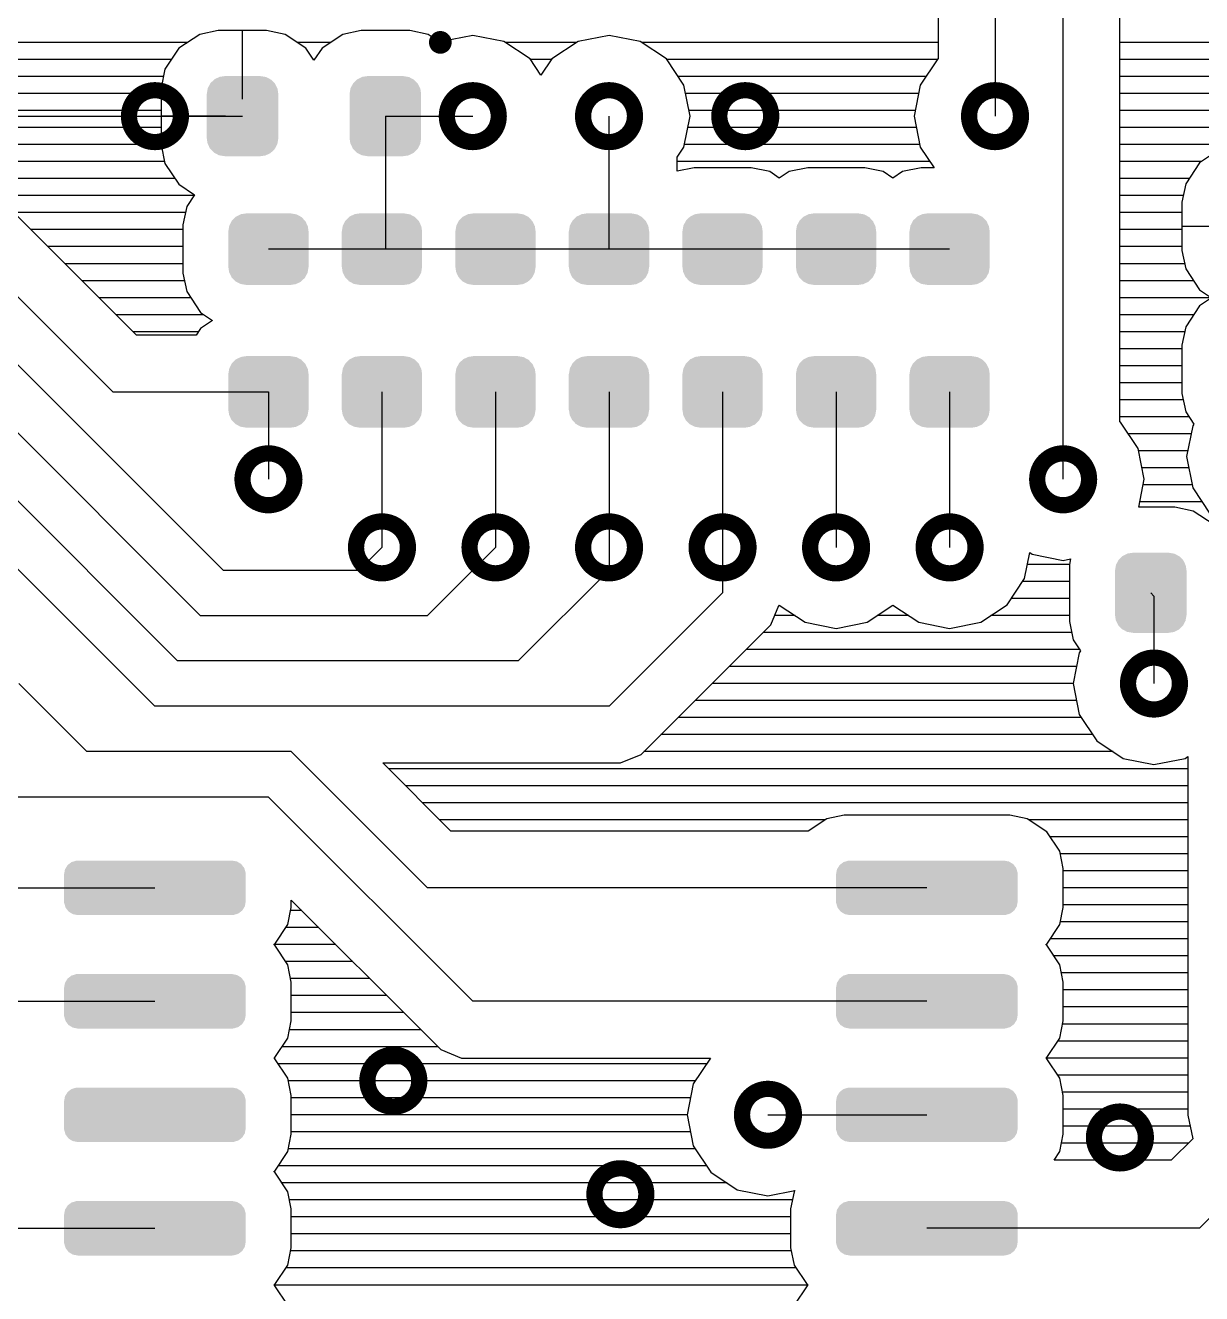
# Model space of a CAD drawing. Extents: x 295 to 953, y 10 to 290.
# Drawn here: x 737.63 to 763.95, y 203.66 to 232.05 of the extents above; entities that cross this region are included whole.
import ezdxf

# ---------------------------------------------------------------- set-up
doc = ezdxf.new("R2010")
doc.units = 0
doc.header["$LTSCALE"] = 5
doc.header["$MEASUREMENT"] = 0
doc.layers.get('0').update_dxf_attribs({"linetype": 'CONTINUOUS', "lineweight": 25})

msp = doc.modelspace()

# ---------------------------------------------------------------- linework, layer by layer
for p, q in [((760.853, 221.892), (760.853, 233.576)), ((759.329, 233.068), (759.329, 230.02)), ((762.123, 223.177), (762.123, 233.322)), ((758.059, 232.54), (758.059, 231.305)), ((741.95, 231.935), (741.539, 231.849)), ((743.032, 231.935), (741.95, 231.935)), ((742.494, 230.401), (742.494, 231.935)), ((743.444, 231.849), (743.032, 231.935)), ((745.151, 231.935), (744.739, 231.849)), ((746.233, 231.935), (745.151, 231.935)), ((746.644, 231.849), (746.233, 231.935)), ((741.265, 231.671), (736.251, 231.671)), ((741.539, 231.849), (741.072, 231.539)), ((743.911, 231.539), (743.444, 231.849)), ((744.465, 231.671), (743.718, 231.671)), ((744.739, 231.849), (744.272, 231.539)), ((746.919, 231.666), (746.644, 231.849)), ((746.954, 231.691), (746.919, 231.666)), ((747.645, 231.828), (746.954, 231.691)), ((748.341, 231.691), (747.645, 231.828)), ((748.93, 231.3), (748.341, 231.691)), ((749.967, 231.671), (748.377, 231.671)), ((750.002, 231.691), (749.413, 231.3)), ((750.693, 231.828), (750.002, 231.691)), ((751.389, 231.691), (750.693, 231.828)), ((751.978, 231.3), (751.389, 231.691)), ((758.059, 231.671), (751.425, 231.671)), ((774.478, 231.671), (762.123, 231.671)), ((741.072, 231.539), (740.757, 231.072)), ((744.089, 231.27), (743.911, 231.539)), ((744.272, 231.539), (744.089, 231.27)), ((740.904, 231.29), (736.611, 231.29)), ((740.757, 231.072), (740.675, 230.655)), ((744.104, 231.29), (744.079, 231.29)), ((749.169, 230.934), (748.93, 231.3)), ((749.408, 231.29), (748.935, 231.29)), ((749.413, 231.3), (749.169, 230.934)), ((752.37, 230.711), (751.978, 231.3)), ((758.044, 231.29), (751.983, 231.29)), ((758.049, 231.3), (757.658, 230.711)), ((758.059, 231.305), (758.049, 231.3)), ((775.412, 231.29), (762.123, 231.29)), ((740.726, 230.909), (736.789, 230.909)), ((757.785, 230.909), (752.243, 230.909)), ((776.54, 230.909), (762.123, 230.909)), ((740.675, 230.528), (736.84, 230.528)), ((740.675, 230.655), (740.675, 229.38)), ((752.507, 230.02), (752.37, 230.711)), ((757.622, 230.528), (752.405, 230.528)), ((757.658, 230.711), (757.521, 230.02)), ((776.291, 230.528), (762.123, 230.528)), ((735.021, 230.02), (740.533, 230.02)), ((740.675, 230.147), (736.84, 230.147)), ((740.533, 230.02), (742.494, 230.02)), ((742.113, 230.02), (740.675, 230.02)), ((745.689, 230.02), (745.689, 227.043)), ((745.689, 230.02), (747.645, 230.02)), ((750.693, 227.043), (750.693, 230.02)), ((752.37, 229.324), (752.507, 230.02)), ((757.546, 230.147), (752.481, 230.147)), ((757.521, 230.02), (757.658, 229.324)), ((776.215, 230.147), (762.123, 230.147)), ((740.675, 229.766), (736.84, 229.766)), ((757.571, 229.766), (752.456, 229.766)), ((776.21, 229.766), (762.123, 229.766)), ((740.675, 229.385), (736.84, 229.385)), ((740.675, 229.38), (740.757, 228.963)), ((757.648, 229.385), (752.38, 229.385)), ((776.21, 229.385), (762.123, 229.385)), ((752.217, 229.101), (752.37, 229.324)), ((752.217, 228.786), (752.217, 229.101)), ((757.658, 229.324), (757.968, 228.862)), ((764.374, 229.288), (763.906, 228.974)), ((740.752, 229.004), (736.764, 229.004)), ((740.757, 228.963), (741.072, 228.496)), ((757.871, 229.004), (752.217, 229.004)), ((752.598, 228.862), (752.217, 228.786)), ((753.873, 228.862), (752.598, 228.862)), ((754.29, 228.78), (753.873, 228.862)), ((755.138, 228.862), (754.722, 228.78)), ((756.413, 228.862), (755.138, 228.862)), ((756.83, 228.78), (756.413, 228.862)), ((757.678, 228.862), (757.262, 228.78)), ((757.968, 228.862), (757.678, 228.862)), ((763.947, 229.004), (762.123, 229.004)), ((763.906, 228.974), (763.596, 228.506)), ((740.122, 225.118), (736.566, 228.674)), ((740.99, 228.623), (736.616, 228.623)), ((754.503, 228.633), (754.29, 228.78)), ((754.722, 228.78), (754.503, 228.633)), ((757.043, 228.633), (756.83, 228.78)), ((757.262, 228.78), (757.043, 228.633)), ((763.673, 228.623), (762.123, 228.623)), ((741.402, 228.242), (736.997, 228.242)), ((741.072, 228.496), (741.417, 228.262)), ((741.417, 228.262), (741.244, 227.998)), ((763.54, 228.242), (762.123, 228.242)), ((763.596, 228.506), (763.51, 228.095)), ((735.453, 227.988), (739.593, 223.848)), ((741.244, 227.998), (741.158, 227.587)), ((763.51, 228.095), (763.51, 227.013)), ((741.214, 227.861), (737.378, 227.861)), ((763.51, 227.861), (762.123, 227.861)), ((741.158, 227.48), (737.759, 227.48)), ((741.158, 227.587), (741.158, 226.505)), ((763.51, 227.48), (762.123, 227.48)), ((765.044, 227.551), (763.51, 227.551)), ((741.158, 227.099), (738.14, 227.099)), ((763.51, 227.099), (762.123, 227.099)), ((734.945, 226.972), (742.057, 219.86)), ((745.613, 227.043), (743.073, 227.043)), ((745.689, 227.043), (745.613, 227.043)), ((748.153, 227.043), (745.689, 227.043)), ((750.693, 227.043), (748.153, 227.043)), ((753.233, 227.043), (750.693, 227.043)), ((755.773, 227.043), (753.233, 227.043)), ((758.313, 227.043), (755.773, 227.043)), ((763.51, 227.013), (763.596, 226.601)), ((741.158, 226.718), (738.521, 226.718)), ((763.571, 226.718), (762.123, 226.718)), ((763.596, 226.601), (763.906, 226.134)), ((741.194, 226.337), (738.902, 226.337)), ((741.158, 226.505), (741.244, 226.093)), ((763.774, 226.337), (762.123, 226.337)), ((741.244, 226.093), (741.554, 225.626)), ((763.906, 226.134), (764.175, 225.956)), ((734.437, 225.956), (741.549, 218.844)), ((741.336, 225.956), (739.283, 225.956)), ((764.175, 225.956), (762.123, 225.956)), ((763.906, 225.773), (763.596, 225.306)), ((764.175, 225.956), (763.906, 225.773)), ((741.63, 225.575), (739.664, 225.575)), ((741.554, 225.626), (741.823, 225.448)), ((741.823, 225.448), (741.554, 225.265)), ((763.774, 225.575), (762.123, 225.575)), ((741.503, 225.194), (740.045, 225.194)), ((741.453, 225.118), (740.122, 225.118)), ((741.554, 225.265), (741.453, 225.118)), ((763.571, 225.194), (762.123, 225.194)), ((763.596, 225.306), (763.51, 224.894)), ((741.041, 217.828), (733.929, 224.94)), ((763.51, 224.894), (763.51, 223.812)), ((763.51, 224.813), (762.123, 224.813)), ((763.51, 224.432), (762.123, 224.432)), ((763.51, 224.051), (762.123, 224.051)), ((740.533, 216.812), (733.421, 223.924)), ((739.593, 223.848), (743.073, 223.848)), ((743.073, 223.848), (743.073, 221.892)), ((745.613, 223.848), (745.613, 220.368)), ((748.153, 223.848), (748.153, 220.368)), ((750.693, 223.848), (750.693, 220.368)), ((753.233, 223.848), (753.233, 220.368)), ((755.773, 223.848), (755.773, 220.368)), ((758.313, 223.848), (758.313, 220.368)), ((763.51, 223.812), (763.596, 223.401)), ((763.54, 223.67), (762.123, 223.67)), ((763.673, 223.289), (762.123, 223.289)), ((762.138, 223.172), (762.123, 223.177)), ((762.53, 222.583), (762.138, 223.172)), ((763.596, 223.401), (763.779, 223.126)), ((763.779, 223.126), (763.754, 223.091)), ((763.718, 222.908), (762.316, 222.908)), ((763.754, 223.091), (763.617, 222.4)), ((762.667, 221.892), (762.53, 222.583)), ((763.642, 222.527), (762.54, 222.527)), ((763.617, 222.4), (763.754, 221.704)), ((763.667, 222.146), (762.616, 222.146)), ((762.545, 221.267), (762.667, 221.892)), ((763.744, 221.765), (762.641, 221.765)), ((763.754, 221.704), (764.145, 221.115)), ((763.352, 221.267), (762.545, 221.267)), ((763.967, 221.384), (762.565, 221.384)), ((763.764, 221.181), (763.352, 221.267)), ((764.231, 220.871), (763.764, 221.181)), ((745.105, 219.86), (745.613, 220.368)), ((746.629, 218.844), (748.153, 220.368)), ((750.693, 220.368), (750.693, 219.86)), ((753.233, 220.368), (753.233, 219.352)), ((759.99, 219.672), (760.106, 220.251)), ((760.106, 220.251), (760.162, 220.216)), ((760.162, 220.216), (760.853, 220.078)), ((760.853, 220.078), (761.021, 220.109)), ((761.021, 220.109), (760.995, 219.987)), ((742.057, 219.86), (745.105, 219.86)), ((750.693, 219.86), (748.661, 217.828)), ((760.995, 219.987), (760.05, 219.987)), ((760.995, 219.987), (760.995, 218.712)), ((759.598, 219.083), (759.99, 219.672)), ((760.995, 219.606), (759.944, 219.606)), ((753.233, 219.352), (750.693, 216.812)), ((760.995, 219.225), (759.69, 219.225)), ((762.814, 219.352), (762.885, 219.276)), ((762.885, 219.276), (762.885, 217.32)), ((754.31, 218.631), (754.493, 219.068)), ((754.493, 219.068), (754.503, 219.078)), ((754.503, 219.078), (755.082, 218.692)), ((756.469, 218.692), (757.043, 219.078)), ((757.043, 219.078), (757.622, 218.692)), ((759.009, 218.692), (759.598, 219.083)), ((741.549, 218.844), (746.629, 218.844)), ((753.954, 218.275), (754.31, 218.631)), ((754.859, 218.844), (754.402, 218.844)), ((755.082, 218.692), (755.773, 218.554)), ((755.773, 218.554), (756.469, 218.692)), ((757.399, 218.844), (756.693, 218.844)), ((757.622, 218.692), (758.313, 218.554)), ((758.313, 218.554), (759.009, 218.692)), ((760.995, 218.844), (759.233, 218.844)), ((760.995, 218.712), (761.077, 218.295)), ((761.046, 218.463), (754.142, 218.463)), ((751.77, 216.091), (753.954, 218.275)), ((761.224, 218.082), (753.761, 218.082)), ((761.077, 218.295), (761.239, 218.052)), ((761.239, 218.052), (761.214, 218.011)), ((748.661, 217.828), (741.041, 217.828)), ((761.214, 218.011), (761.077, 217.32)), ((761.153, 217.701), (753.38, 217.701)), ((739.009, 215.796), (737.485, 217.32)), ((761.077, 217.32), (752.999, 217.32)), ((761.077, 217.32), (761.214, 216.624)), ((761.153, 216.939), (752.618, 216.939)), ((750.693, 216.812), (740.533, 216.812)), ((761.214, 216.624), (761.605, 216.035)), ((761.26, 216.558), (752.237, 216.558)), ((751.414, 215.735), (751.77, 216.091)), ((761.514, 216.177), (751.856, 216.177)), ((761.605, 216.035), (762.194, 215.644)), ((743.581, 215.796), (739.009, 215.796)), ((746.629, 212.748), (743.581, 215.796)), ((761.971, 215.796), (751.475, 215.796)), ((747.157, 214.018), (745.633, 215.542)), ((745.633, 215.542), (750.947, 215.542)), ((750.947, 215.542), (751.414, 215.735)), ((762.194, 215.644), (762.885, 215.506)), ((762.885, 215.506), (763.581, 215.644)), ((763.581, 215.644), (763.647, 215.689)), ((763.647, 215.689), (763.647, 207.663)), ((763.647, 215.415), (745.76, 215.415)), ((763.647, 215.034), (746.141, 215.034)), ((743.073, 214.78), (736.037, 214.78)), ((747.645, 210.208), (743.073, 214.78)), ((763.647, 214.653), (746.522, 214.653)), ((755.951, 214.374), (755.565, 214.292)), ((759.664, 214.374), (755.951, 214.374)), ((760.05, 214.292), (759.664, 214.374)), ((755.529, 214.272), (746.903, 214.272)), ((755.565, 214.292), (755.148, 214.018)), ((760.487, 214.003), (760.05, 214.292)), ((763.647, 214.272), (760.086, 214.272)), ((755.148, 214.018), (747.157, 214.018)), ((760.777, 213.566), (760.487, 214.003)), ((763.647, 213.891), (760.564, 213.891)), ((760.853, 213.18), (760.777, 213.566)), ((763.647, 213.51), (760.792, 213.51)), ((760.853, 212.311), (760.853, 213.18)), ((763.647, 213.129), (760.853, 213.129)), ((736.545, 212.748), (740.533, 212.748)), ((757.805, 212.748), (746.629, 212.748)), ((763.647, 212.748), (760.853, 212.748)), ((743.581, 212.311), (743.581, 212.474)), ((743.581, 212.474), (746.573, 209.487)), ((763.647, 212.367), (760.853, 212.367)), ((743.505, 211.925), (743.581, 212.311)), ((743.82, 212.24), (743.566, 212.24)), ((760.777, 211.925), (760.853, 212.311)), ((743.215, 211.488), (743.505, 211.925)), ((744.201, 211.859), (743.459, 211.859)), ((760.487, 211.488), (760.777, 211.925)), ((763.647, 211.986), (760.792, 211.986)), ((743.195, 211.478), (743.215, 211.488)), ((760.467, 211.478), (760.487, 211.488)), ((763.647, 211.605), (760.564, 211.605)), ((744.582, 211.478), (743.195, 211.478)), ((743.215, 211.463), (743.195, 211.478)), ((743.505, 211.026), (743.215, 211.463)), ((760.487, 211.463), (760.467, 211.478)), ((760.777, 211.026), (760.487, 211.463)), ((763.647, 211.224), (760.65, 211.224)), ((744.963, 211.097), (743.459, 211.097)), ((743.581, 210.64), (743.505, 211.026)), ((760.853, 210.64), (760.777, 211.026)), ((745.344, 210.716), (743.566, 210.716)), ((743.581, 209.771), (743.581, 210.64)), ((763.647, 210.843), (760.818, 210.843)), ((760.853, 209.771), (760.853, 210.64)), ((763.647, 210.462), (760.853, 210.462)), ((736.545, 210.208), (740.533, 210.208)), ((745.725, 210.335), (743.581, 210.335)), ((757.805, 210.208), (747.645, 210.208)), ((763.647, 210.081), (760.853, 210.081)), ((746.106, 209.954), (743.581, 209.954)), ((743.505, 209.385), (743.581, 209.771)), ((746.487, 209.573), (743.54, 209.573)), ((760.777, 209.385), (760.853, 209.771)), ((763.647, 209.7), (760.843, 209.7)), ((743.215, 208.948), (743.505, 209.385)), ((746.573, 209.487), (746.929, 209.131)), ((760.487, 208.948), (760.777, 209.385)), ((763.647, 209.319), (760.731, 209.319)), ((743.195, 208.938), (743.215, 208.948)), ((743.215, 208.923), (743.195, 208.938)), ((746.868, 209.192), (743.373, 209.192)), ((746.929, 209.131), (747.396, 208.938)), ((747.396, 208.938), (752.964, 208.938)), ((752.964, 208.938), (752.578, 208.359)), ((760.467, 208.938), (760.487, 208.948)), ((763.647, 208.938), (760.467, 208.938)), ((760.487, 208.923), (760.467, 208.938)), ((743.505, 208.486), (743.215, 208.923)), ((752.878, 208.811), (743.292, 208.811)), ((760.777, 208.486), (760.487, 208.923)), ((743.581, 208.1), (743.505, 208.486)), ((752.624, 208.43), (743.515, 208.43)), ((763.647, 208.557), (760.731, 208.557)), ((760.853, 208.1), (760.777, 208.486)), ((743.581, 207.231), (743.581, 208.1)), ((752.578, 208.359), (752.441, 207.668)), ((763.647, 208.176), (760.843, 208.176)), ((760.853, 207.231), (760.853, 208.1)), ((752.517, 208.049), (743.581, 208.049)), ((763.647, 207.795), (760.853, 207.795)), ((752.441, 207.668), (743.581, 207.668)), ((752.441, 207.668), (752.578, 206.972)), ((754.249, 207.668), (757.805, 207.668)), ((763.647, 207.663), (763.754, 207.13)), ((763.901, 205.128), (766.441, 207.668)), ((743.505, 206.845), (743.581, 207.231)), ((752.517, 207.287), (743.581, 207.287)), ((760.777, 206.845), (760.853, 207.231)), ((763.698, 207.414), (760.853, 207.414)), ((752.578, 206.972), (752.969, 206.383)), ((763.652, 207.033), (760.818, 207.033)), ((763.754, 207.13), (763.271, 206.652)), ((743.215, 206.408), (743.505, 206.845)), ((752.624, 206.906), (743.515, 206.906)), ((760.65, 206.652), (760.777, 206.845)), ((743.195, 206.398), (743.215, 206.408)), ((743.215, 206.383), (743.195, 206.398)), ((743.505, 205.946), (743.215, 206.383)), ((752.878, 206.525), (743.292, 206.525)), ((752.969, 206.383), (753.558, 205.992)), ((763.271, 206.652), (760.65, 206.652)), ((763.271, 206.652), (760.65, 206.652)), ((753.335, 206.144), (743.373, 206.144)), ((743.581, 205.56), (743.505, 205.946)), ((753.558, 205.992), (754.249, 205.854)), ((754.249, 205.854), (754.854, 205.971)), ((754.838, 205.946), (754.757, 205.56)), ((754.854, 205.971), (754.838, 205.946)), ((754.798, 205.763), (743.54, 205.763)), ((743.581, 204.691), (743.581, 205.56)), ((754.757, 205.56), (754.757, 204.691)), ((754.757, 205.382), (743.581, 205.382)), ((736.037, 205.128), (740.533, 205.128)), ((754.757, 205.001), (743.581, 205.001)), ((763.901, 205.128), (757.805, 205.128)), ((743.505, 204.305), (743.581, 204.691)), ((754.757, 204.691), (754.838, 204.305)), ((754.772, 204.62), (743.566, 204.62)), ((743.215, 203.868), (743.505, 204.305)), ((754.884, 204.239), (743.459, 204.239)), ((754.838, 204.305), (755.128, 203.868)), ((743.195, 203.858), (743.215, 203.868)), ((755.148, 203.858), (743.195, 203.858)), ((743.215, 203.843), (743.195, 203.858)), ((743.505, 203.406), (743.215, 203.843)), ((755.128, 203.843), (754.838, 203.406)), ((755.128, 203.868), (755.148, 203.858)), ((755.148, 203.858), (755.128, 203.843))]:
    msp.add_line(p, q)
for points, const_width in [([(747.046, 231.671, -1), (746.792, 231.671, -1)], 0.254), ([(741.114, 230.02, -1), (739.953, 230.02, -1)], 0.363), ([(748.226, 230.02, -1), (747.065, 230.02, -1)], 0.363), ([(751.274, 230.02, -1), (750.113, 230.02, -1)], 0.363), ([(754.322, 230.02, -1), (753.161, 230.02, -1)], 0.363), ([(759.91, 230.02, -1), (758.749, 230.02, -1)], 0.363), ([(743.654, 221.892, -1), (742.493, 221.892, -1)], 0.363), ([(761.434, 221.892, -1), (760.273, 221.892, -1)], 0.363), ([(746.194, 220.368, -1), (745.033, 220.368, -1)], 0.363), ([(748.734, 220.368, -1), (747.573, 220.368, -1)], 0.363), ([(751.274, 220.368, -1), (750.113, 220.368, -1)], 0.363), ([(753.814, 220.368, -1), (752.653, 220.368, -1)], 0.363), ([(756.354, 220.368, -1), (755.193, 220.368, -1)], 0.363), ([(758.894, 220.368, -1), (757.733, 220.368, -1)], 0.363), ([(763.466, 217.32, -1), (762.305, 217.32, -1)], 0.363), ([(746.448, 208.43, -1), (745.287, 208.43, -1)], 0.363), ([(754.83, 207.668, -1), (753.669, 207.668, -1)], 0.363), ([(762.704, 207.16, -1), (761.543, 207.16, -1)], 0.363), ([(751.528, 205.89, -1), (750.367, 205.89, -1)], 0.363)]:
    msp.add_lwpolyline(points, format="xyb", close=True, dxfattribs=dict(const_width=const_width))
for points in [[(743.211, 230.758), (743.133, 230.837), (741.775, 230.758), (741.858, 230.837)], [(743.133, 230.837), (743.117, 230.845), (741.858, 230.837), (741.866, 230.845)], [(743.117, 230.845), (743.021, 230.896), (741.866, 230.845), (741.972, 230.896)], [(743.021, 230.896), (742.995, 230.9), (741.972, 230.896), (741.981, 230.9)], [(742.995, 230.9), (742.895, 230.916), (741.981, 230.9), (742.093, 230.916)], [(742.895, 230.916), (742.895, 230.919), (742.093, 230.916), (742.093, 230.919)], [(746.406, 230.758), (746.329, 230.837), (744.97, 230.758), (745.053, 230.837)], [(746.329, 230.837), (746.313, 230.845), (745.053, 230.837), (745.062, 230.845)], [(746.313, 230.845), (746.216, 230.896), (745.062, 230.845), (745.167, 230.896)], [(746.216, 230.896), (746.19, 230.9), (745.167, 230.896), (745.176, 230.9)], [(746.19, 230.9), (746.091, 230.916), (745.176, 230.9), (745.288, 230.916)], [(746.091, 230.916), (746.091, 230.919), (745.288, 230.916), (745.288, 230.919)], [(743.294, 230.52), (743.277, 230.632), (741.694, 230.52), (741.713, 230.632)], [(743.294, 230.518), (743.294, 230.52), (741.694, 230.518), (741.694, 230.52)], [(743.294, 229.522), (743.294, 230.518), (741.694, 229.522), (741.694, 230.518)], [(743.277, 230.632), (743.271, 230.645), (741.713, 230.632), (741.715, 230.645)], [(743.271, 230.645), (743.222, 230.746), (741.715, 230.645), (741.769, 230.746)], [(743.222, 230.746), (743.211, 230.758), (741.769, 230.746), (741.775, 230.758)], [(746.489, 230.52), (746.472, 230.632), (744.889, 230.52), (744.908, 230.632)], [(746.489, 230.518), (746.489, 230.52), (744.889, 230.518), (744.889, 230.52)], [(746.489, 229.522), (746.489, 230.518), (744.889, 229.522), (744.889, 230.518)], [(746.472, 230.632), (746.466, 230.645), (744.908, 230.632), (744.91, 230.645)], [(746.466, 230.645), (746.417, 230.746), (744.91, 230.645), (744.964, 230.746)], [(746.417, 230.746), (746.406, 230.758), (744.964, 230.746), (744.97, 230.758)], [(743.294, 229.52), (743.294, 229.522), (741.694, 229.52), (741.694, 229.522)], [(743.275, 229.408), (743.294, 229.52), (741.711, 229.408), (741.694, 229.52)], [(743.273, 229.395), (743.275, 229.408), (741.717, 229.395), (741.711, 229.408)], [(743.219, 229.294), (743.273, 229.395), (741.766, 229.294), (741.717, 229.395)], [(746.489, 229.52), (746.489, 229.522), (744.889, 229.52), (744.889, 229.522)], [(746.47, 229.408), (746.489, 229.52), (744.906, 229.408), (744.889, 229.52)], [(746.468, 229.395), (746.47, 229.408), (744.913, 229.395), (744.906, 229.408)], [(746.415, 229.294), (746.468, 229.395), (744.962, 229.294), (744.913, 229.395)], [(743.213, 229.282), (743.219, 229.294), (741.777, 229.282), (741.766, 229.294)], [(743.13, 229.203), (743.213, 229.282), (741.855, 229.203), (741.777, 229.282)], [(743.122, 229.195), (743.13, 229.203), (741.871, 229.195), (741.855, 229.203)], [(743.016, 229.144), (743.122, 229.195), (741.967, 229.144), (741.871, 229.195)], [(743.007, 229.14), (743.016, 229.144), (741.993, 229.14), (741.967, 229.144)], [(742.895, 229.124), (743.007, 229.14), (742.093, 229.124), (741.993, 229.14)], [(742.895, 229.121), (742.895, 229.124), (742.093, 229.121), (742.093, 229.124)], [(746.409, 229.282), (746.415, 229.294), (744.973, 229.282), (744.962, 229.294)], [(746.326, 229.203), (746.409, 229.282), (745.05, 229.203), (744.973, 229.282)], [(746.317, 229.195), (746.326, 229.203), (745.066, 229.195), (745.05, 229.203)], [(746.211, 229.144), (746.317, 229.195), (745.163, 229.144), (745.066, 229.195)], [(746.202, 229.14), (746.211, 229.144), (745.189, 229.14), (745.163, 229.144)], [(746.091, 229.124), (746.202, 229.14), (745.288, 229.124), (745.189, 229.14)], [(746.091, 229.121), (746.091, 229.124), (745.288, 229.121), (745.288, 229.124)], [(743.947, 227.57), (743.899, 227.671), (742.197, 227.57), (742.25, 227.671)], [(743.899, 227.671), (743.888, 227.682), (742.25, 227.671), (742.255, 227.682)], [(743.888, 227.682), (743.811, 227.763), (742.255, 227.682), (742.338, 227.763)], [(743.811, 227.763), (743.796, 227.771), (742.338, 227.763), (742.346, 227.771)], [(743.796, 227.771), (743.699, 227.822), (742.346, 227.771), (742.452, 227.822)], [(743.699, 227.822), (743.674, 227.826), (742.452, 227.822), (742.46, 227.826)], [(743.674, 227.826), (743.573, 227.843), (742.46, 227.826), (742.573, 227.843)], [(746.487, 227.57), (746.439, 227.671), (744.737, 227.57), (744.79, 227.671)], [(746.439, 227.671), (746.428, 227.682), (744.79, 227.671), (744.795, 227.682)], [(746.428, 227.682), (746.351, 227.763), (744.795, 227.682), (744.878, 227.763)], [(746.351, 227.763), (746.336, 227.771), (744.878, 227.763), (744.886, 227.771)], [(746.336, 227.771), (746.239, 227.822), (744.886, 227.771), (744.992, 227.822)], [(746.239, 227.822), (746.214, 227.826), (744.992, 227.822), (745, 227.826)], [(746.214, 227.826), (746.113, 227.843), (745, 227.826), (745.113, 227.843)], [(749.027, 227.57), (748.979, 227.671), (747.277, 227.57), (747.33, 227.671)], [(748.979, 227.671), (748.968, 227.682), (747.33, 227.671), (747.335, 227.682)], [(748.968, 227.682), (748.891, 227.763), (747.335, 227.682), (747.418, 227.763)], [(748.891, 227.763), (748.876, 227.771), (747.418, 227.763), (747.426, 227.771)], [(748.876, 227.771), (748.779, 227.822), (747.426, 227.771), (747.532, 227.822)], [(748.779, 227.822), (748.754, 227.826), (747.532, 227.822), (747.54, 227.826)], [(748.754, 227.826), (748.653, 227.843), (747.54, 227.826), (747.653, 227.843)], [(751.567, 227.57), (751.519, 227.671), (749.817, 227.57), (749.87, 227.671)], [(751.519, 227.671), (751.508, 227.682), (749.87, 227.671), (749.875, 227.682)], [(751.508, 227.682), (751.431, 227.763), (749.875, 227.682), (749.958, 227.763)], [(751.431, 227.763), (751.416, 227.771), (749.958, 227.763), (749.966, 227.771)], [(751.416, 227.771), (751.319, 227.822), (749.966, 227.771), (750.072, 227.822)], [(751.319, 227.822), (751.294, 227.826), (750.072, 227.822), (750.08, 227.826)], [(751.294, 227.826), (751.193, 227.843), (750.08, 227.826), (750.193, 227.843)], [(754.107, 227.57), (754.059, 227.671), (752.357, 227.57), (752.41, 227.671)], [(754.059, 227.671), (754.048, 227.682), (752.41, 227.671), (752.415, 227.682)], [(754.048, 227.682), (753.971, 227.763), (752.415, 227.682), (752.498, 227.763)], [(753.971, 227.763), (753.956, 227.771), (752.498, 227.763), (752.506, 227.771)], [(753.956, 227.771), (753.859, 227.822), (752.506, 227.771), (752.612, 227.822)], [(753.859, 227.822), (753.834, 227.826), (752.612, 227.822), (752.62, 227.826)], [(753.834, 227.826), (753.733, 227.843), (752.62, 227.826), (752.733, 227.843)], [(756.647, 227.57), (756.599, 227.671), (754.897, 227.57), (754.95, 227.671)], [(756.599, 227.671), (756.588, 227.682), (754.95, 227.671), (754.955, 227.682)], [(756.588, 227.682), (756.511, 227.763), (754.955, 227.682), (755.038, 227.763)], [(756.511, 227.763), (756.496, 227.771), (755.038, 227.763), (755.046, 227.771)], [(756.496, 227.771), (756.399, 227.822), (755.046, 227.771), (755.152, 227.822)], [(756.399, 227.822), (756.374, 227.826), (755.152, 227.822), (755.16, 227.826)], [(756.374, 227.826), (756.273, 227.843), (755.16, 227.826), (755.273, 227.843)], [(759.187, 227.57), (759.139, 227.671), (757.437, 227.57), (757.49, 227.671)], [(759.139, 227.671), (759.128, 227.682), (757.49, 227.671), (757.495, 227.682)], [(759.128, 227.682), (759.051, 227.763), (757.495, 227.682), (757.578, 227.763)], [(759.051, 227.763), (759.036, 227.771), (757.578, 227.763), (757.586, 227.771)], [(759.036, 227.771), (758.939, 227.822), (757.586, 227.771), (757.692, 227.822)], [(758.939, 227.822), (758.914, 227.826), (757.692, 227.822), (757.7, 227.826)], [(758.914, 227.826), (758.813, 227.843), (757.7, 227.826), (757.813, 227.843)], [(743.972, 226.642), (743.972, 227.444), (742.174, 226.642), (742.174, 227.444)], [(743.97, 227.444), (743.954, 227.557), (742.176, 227.444), (742.195, 227.557)], [(743.954, 227.557), (743.947, 227.57), (742.195, 227.557), (742.197, 227.57)], [(746.512, 226.642), (746.512, 227.444), (744.714, 226.642), (744.714, 227.444)], [(746.51, 227.444), (746.494, 227.557), (744.716, 227.444), (744.735, 227.557)], [(746.494, 227.557), (746.487, 227.57), (744.735, 227.557), (744.737, 227.57)], [(749.052, 226.642), (749.052, 227.444), (747.254, 226.642), (747.254, 227.444)], [(749.05, 227.444), (749.034, 227.557), (747.256, 227.444), (747.275, 227.557)], [(749.034, 227.557), (749.027, 227.57), (747.275, 227.557), (747.277, 227.57)], [(751.592, 226.642), (751.592, 227.444), (749.794, 226.642), (749.794, 227.444)], [(751.59, 227.444), (751.574, 227.557), (749.796, 227.444), (749.815, 227.557)], [(751.574, 227.557), (751.567, 227.57), (749.815, 227.557), (749.817, 227.57)], [(754.132, 226.642), (754.132, 227.444), (752.334, 226.642), (752.334, 227.444)], [(754.13, 227.444), (754.114, 227.557), (752.336, 227.444), (752.355, 227.557)], [(754.114, 227.557), (754.107, 227.57), (752.355, 227.557), (752.357, 227.57)], [(756.672, 226.642), (756.672, 227.444), (754.874, 226.642), (754.874, 227.444)], [(756.67, 227.444), (756.654, 227.557), (754.876, 227.444), (754.895, 227.557)], [(756.654, 227.557), (756.647, 227.57), (754.895, 227.557), (754.897, 227.57)], [(759.212, 226.642), (759.212, 227.444), (757.414, 226.642), (757.414, 227.444)], [(759.21, 227.444), (759.194, 227.557), (757.416, 227.444), (757.435, 227.557)], [(759.194, 227.557), (759.187, 227.57), (757.435, 227.557), (757.437, 227.57)], [(743.952, 226.529), (743.97, 226.642), (742.193, 226.529), (742.176, 226.642)], [(743.95, 226.517), (743.952, 226.529), (742.199, 226.517), (742.193, 226.529)], [(746.492, 226.529), (746.51, 226.642), (744.733, 226.529), (744.716, 226.642)], [(746.49, 226.517), (746.492, 226.529), (744.739, 226.517), (744.733, 226.529)], [(749.032, 226.529), (749.05, 226.642), (747.273, 226.529), (747.256, 226.642)], [(749.03, 226.517), (749.032, 226.529), (747.279, 226.517), (747.273, 226.529)], [(751.572, 226.529), (751.59, 226.642), (749.813, 226.529), (749.796, 226.642)], [(751.57, 226.517), (751.572, 226.529), (749.819, 226.517), (749.813, 226.529)], [(754.112, 226.529), (754.13, 226.642), (752.353, 226.529), (752.336, 226.642)], [(754.11, 226.517), (754.112, 226.529), (752.359, 226.517), (752.353, 226.529)], [(756.652, 226.529), (756.67, 226.642), (754.893, 226.529), (754.876, 226.642)], [(756.65, 226.517), (756.652, 226.529), (754.899, 226.517), (754.893, 226.529)], [(759.192, 226.529), (759.21, 226.642), (757.433, 226.529), (757.416, 226.642)], [(759.19, 226.517), (759.192, 226.529), (757.439, 226.517), (757.433, 226.529)], [(743.897, 226.415), (743.95, 226.517), (742.247, 226.415), (742.199, 226.517)], [(743.891, 226.404), (743.897, 226.415), (742.258, 226.404), (742.247, 226.415)], [(743.808, 226.323), (743.891, 226.404), (742.335, 226.323), (742.258, 226.404)], [(743.8, 226.315), (743.808, 226.323), (742.35, 226.315), (742.335, 226.323)], [(743.694, 226.264), (743.8, 226.315), (742.448, 226.264), (742.35, 226.315)], [(743.686, 226.26), (743.694, 226.264), (742.472, 226.26), (742.448, 226.264)], [(743.573, 226.243), (743.686, 226.26), (742.573, 226.243), (742.472, 226.26)], [(746.437, 226.415), (746.49, 226.517), (744.787, 226.415), (744.739, 226.517)], [(746.431, 226.404), (746.437, 226.415), (744.798, 226.404), (744.787, 226.415)], [(746.348, 226.323), (746.431, 226.404), (744.875, 226.323), (744.798, 226.404)], [(746.34, 226.315), (746.348, 226.323), (744.89, 226.315), (744.875, 226.323)], [(746.234, 226.264), (746.34, 226.315), (744.988, 226.264), (744.89, 226.315)], [(746.226, 226.26), (746.234, 226.264), (745.012, 226.26), (744.988, 226.264)], [(746.113, 226.243), (746.226, 226.26), (745.113, 226.243), (745.012, 226.26)], [(748.977, 226.415), (749.03, 226.517), (747.327, 226.415), (747.279, 226.517)], [(748.971, 226.404), (748.977, 226.415), (747.338, 226.404), (747.327, 226.415)], [(748.888, 226.323), (748.971, 226.404), (747.415, 226.323), (747.338, 226.404)], [(748.88, 226.315), (748.888, 226.323), (747.43, 226.315), (747.415, 226.323)], [(748.774, 226.264), (748.88, 226.315), (747.528, 226.264), (747.43, 226.315)], [(748.766, 226.26), (748.774, 226.264), (747.552, 226.26), (747.528, 226.264)], [(748.653, 226.243), (748.766, 226.26), (747.653, 226.243), (747.552, 226.26)], [(751.517, 226.415), (751.57, 226.517), (749.867, 226.415), (749.819, 226.517)], [(751.511, 226.404), (751.517, 226.415), (749.878, 226.404), (749.867, 226.415)], [(751.428, 226.323), (751.511, 226.404), (749.955, 226.323), (749.878, 226.404)], [(751.42, 226.315), (751.428, 226.323), (749.97, 226.315), (749.955, 226.323)], [(751.314, 226.264), (751.42, 226.315), (750.068, 226.264), (749.97, 226.315)], [(751.306, 226.26), (751.314, 226.264), (750.092, 226.26), (750.068, 226.264)], [(751.193, 226.243), (751.306, 226.26), (750.193, 226.243), (750.092, 226.26)], [(754.057, 226.415), (754.11, 226.517), (752.407, 226.415), (752.359, 226.517)], [(754.051, 226.404), (754.057, 226.415), (752.418, 226.404), (752.407, 226.415)], [(753.968, 226.323), (754.051, 226.404), (752.495, 226.323), (752.418, 226.404)], [(753.96, 226.315), (753.968, 226.323), (752.51, 226.315), (752.495, 226.323)], [(753.854, 226.264), (753.96, 226.315), (752.608, 226.264), (752.51, 226.315)], [(753.846, 226.26), (753.854, 226.264), (752.632, 226.26), (752.608, 226.264)], [(753.733, 226.243), (753.846, 226.26), (752.733, 226.243), (752.632, 226.26)], [(756.597, 226.415), (756.65, 226.517), (754.947, 226.415), (754.899, 226.517)], [(756.591, 226.404), (756.597, 226.415), (754.958, 226.404), (754.947, 226.415)], [(756.508, 226.323), (756.591, 226.404), (755.035, 226.323), (754.958, 226.404)], [(756.5, 226.315), (756.508, 226.323), (755.05, 226.315), (755.035, 226.323)], [(756.394, 226.264), (756.5, 226.315), (755.148, 226.264), (755.05, 226.315)], [(756.386, 226.26), (756.394, 226.264), (755.172, 226.26), (755.148, 226.264)], [(756.273, 226.243), (756.386, 226.26), (755.273, 226.243), (755.172, 226.26)], [(759.137, 226.415), (759.19, 226.517), (757.487, 226.415), (757.439, 226.517)], [(759.131, 226.404), (759.137, 226.415), (757.498, 226.404), (757.487, 226.415)], [(759.048, 226.323), (759.131, 226.404), (757.575, 226.323), (757.498, 226.404)], [(759.04, 226.315), (759.048, 226.323), (757.59, 226.315), (757.575, 226.323)], [(758.934, 226.264), (759.04, 226.315), (757.688, 226.264), (757.59, 226.315)], [(758.926, 226.26), (758.934, 226.264), (757.712, 226.26), (757.688, 226.264)], [(758.813, 226.243), (758.926, 226.26), (757.813, 226.243), (757.712, 226.26)], [(743.888, 224.487), (743.811, 224.568), (742.255, 224.487), (742.338, 224.568)], [(743.811, 224.568), (743.796, 224.576), (742.338, 224.568), (742.346, 224.576)], [(743.796, 224.576), (743.699, 224.627), (742.346, 224.576), (742.452, 224.627)], [(743.699, 224.627), (743.674, 224.631), (742.452, 224.627), (742.46, 224.631)], [(743.674, 224.631), (743.573, 224.648), (742.46, 224.631), (742.573, 224.648)], [(746.428, 224.487), (746.351, 224.568), (744.795, 224.487), (744.878, 224.568)], [(746.351, 224.568), (746.336, 224.576), (744.878, 224.568), (744.886, 224.576)], [(746.336, 224.576), (746.239, 224.627), (744.886, 224.576), (744.992, 224.627)], [(746.239, 224.627), (746.214, 224.631), (744.992, 224.627), (745, 224.631)], [(746.214, 224.631), (746.113, 224.648), (745, 224.631), (745.113, 224.648)], [(748.968, 224.487), (748.891, 224.568), (747.335, 224.487), (747.418, 224.568)], [(748.891, 224.568), (748.876, 224.576), (747.418, 224.568), (747.426, 224.576)], [(748.876, 224.576), (748.779, 224.627), (747.426, 224.576), (747.532, 224.627)], [(748.779, 224.627), (748.754, 224.631), (747.532, 224.627), (747.54, 224.631)], [(748.754, 224.631), (748.653, 224.648), (747.54, 224.631), (747.653, 224.648)], [(751.508, 224.487), (751.431, 224.568), (749.875, 224.487), (749.958, 224.568)], [(751.431, 224.568), (751.416, 224.576), (749.958, 224.568), (749.966, 224.576)], [(751.416, 224.576), (751.319, 224.627), (749.966, 224.576), (750.072, 224.627)], [(751.319, 224.627), (751.294, 224.631), (750.072, 224.627), (750.08, 224.631)], [(751.294, 224.631), (751.193, 224.648), (750.08, 224.631), (750.193, 224.648)], [(754.048, 224.487), (753.971, 224.568), (752.415, 224.487), (752.498, 224.568)], [(753.971, 224.568), (753.956, 224.576), (752.498, 224.568), (752.506, 224.576)], [(753.956, 224.576), (753.859, 224.627), (752.506, 224.576), (752.612, 224.627)], [(753.859, 224.627), (753.834, 224.631), (752.612, 224.627), (752.62, 224.631)], [(753.834, 224.631), (753.733, 224.648), (752.62, 224.631), (752.733, 224.648)], [(756.588, 224.487), (756.511, 224.568), (754.955, 224.487), (755.038, 224.568)], [(756.511, 224.568), (756.496, 224.576), (755.038, 224.568), (755.046, 224.576)], [(756.496, 224.576), (756.399, 224.627), (755.046, 224.576), (755.152, 224.627)], [(756.399, 224.627), (756.374, 224.631), (755.152, 224.627), (755.16, 224.631)], [(756.374, 224.631), (756.273, 224.648), (755.16, 224.631), (755.273, 224.648)], [(759.128, 224.487), (759.051, 224.568), (757.495, 224.487), (757.578, 224.568)], [(759.051, 224.568), (759.036, 224.576), (757.578, 224.568), (757.586, 224.576)], [(759.036, 224.576), (758.939, 224.627), (757.586, 224.576), (757.692, 224.627)], [(758.939, 224.627), (758.914, 224.631), (757.692, 224.627), (757.7, 224.631)], [(758.914, 224.631), (758.813, 224.648), (757.7, 224.631), (757.813, 224.648)], [(743.97, 224.249), (743.954, 224.362), (742.176, 224.249), (742.195, 224.362)], [(743.954, 224.362), (743.947, 224.374), (742.195, 224.362), (742.197, 224.374)], [(743.947, 224.374), (743.899, 224.476), (742.197, 224.374), (742.25, 224.476)], [(743.899, 224.476), (743.888, 224.487), (742.25, 224.476), (742.255, 224.487)], [(746.51, 224.249), (746.494, 224.362), (744.716, 224.249), (744.735, 224.362)], [(746.494, 224.362), (746.487, 224.374), (744.735, 224.362), (744.737, 224.374)], [(746.487, 224.374), (746.439, 224.476), (744.737, 224.374), (744.79, 224.476)], [(746.439, 224.476), (746.428, 224.487), (744.79, 224.476), (744.795, 224.487)], [(749.05, 224.249), (749.034, 224.362), (747.256, 224.249), (747.275, 224.362)], [(749.034, 224.362), (749.027, 224.374), (747.275, 224.362), (747.277, 224.374)], [(749.027, 224.374), (748.979, 224.476), (747.277, 224.374), (747.33, 224.476)], [(748.979, 224.476), (748.968, 224.487), (747.33, 224.476), (747.335, 224.487)], [(751.59, 224.249), (751.574, 224.362), (749.796, 224.249), (749.815, 224.362)], [(751.574, 224.362), (751.567, 224.374), (749.815, 224.362), (749.817, 224.374)], [(751.567, 224.374), (751.519, 224.476), (749.817, 224.374), (749.87, 224.476)], [(751.519, 224.476), (751.508, 224.487), (749.87, 224.476), (749.875, 224.487)], [(754.13, 224.249), (754.114, 224.362), (752.336, 224.249), (752.355, 224.362)], [(754.114, 224.362), (754.107, 224.374), (752.355, 224.362), (752.357, 224.374)], [(754.107, 224.374), (754.059, 224.476), (752.357, 224.374), (752.41, 224.476)], [(754.059, 224.476), (754.048, 224.487), (752.41, 224.476), (752.415, 224.487)], [(756.67, 224.249), (756.654, 224.362), (754.876, 224.249), (754.895, 224.362)], [(756.654, 224.362), (756.647, 224.374), (754.895, 224.362), (754.897, 224.374)], [(756.647, 224.374), (756.599, 224.476), (754.897, 224.374), (754.95, 224.476)], [(756.599, 224.476), (756.588, 224.487), (754.95, 224.476), (754.955, 224.487)], [(759.21, 224.249), (759.194, 224.362), (757.416, 224.249), (757.435, 224.362)], [(759.194, 224.362), (759.187, 224.374), (757.435, 224.362), (757.437, 224.374)], [(759.187, 224.374), (759.139, 224.476), (757.437, 224.374), (757.49, 224.476)], [(759.139, 224.476), (759.128, 224.487), (757.49, 224.476), (757.495, 224.487)], [(743.972, 223.446), (743.972, 224.249), (742.174, 223.446), (742.174, 224.249)], [(746.512, 223.446), (746.512, 224.249), (744.714, 223.446), (744.714, 224.249)], [(749.052, 223.446), (749.052, 224.249), (747.254, 223.446), (747.254, 224.249)], [(751.592, 223.446), (751.592, 224.249), (749.794, 223.446), (749.794, 224.249)], [(754.132, 223.446), (754.132, 224.249), (752.334, 223.446), (752.334, 224.249)], [(756.672, 223.446), (756.672, 224.249), (754.874, 223.446), (754.874, 224.249)], [(759.212, 223.446), (759.212, 224.249), (757.414, 223.446), (757.414, 224.249)], [(743.952, 223.334), (743.97, 223.446), (742.193, 223.334), (742.176, 223.446)], [(746.492, 223.334), (746.51, 223.446), (744.733, 223.334), (744.716, 223.446)], [(749.032, 223.334), (749.05, 223.446), (747.273, 223.334), (747.256, 223.446)], [(751.572, 223.334), (751.59, 223.446), (749.813, 223.334), (749.796, 223.446)], [(754.112, 223.334), (754.13, 223.446), (752.353, 223.334), (752.336, 223.446)], [(756.652, 223.334), (756.67, 223.446), (754.893, 223.334), (754.876, 223.446)], [(759.192, 223.334), (759.21, 223.446), (757.433, 223.334), (757.416, 223.446)], [(743.95, 223.321), (743.952, 223.334), (742.199, 223.321), (742.193, 223.334)], [(743.897, 223.219), (743.95, 223.321), (742.247, 223.219), (742.199, 223.321)], [(743.891, 223.209), (743.897, 223.219), (742.258, 223.209), (742.247, 223.219)], [(743.808, 223.128), (743.891, 223.209), (742.335, 223.128), (742.258, 223.209)], [(743.8, 223.12), (743.808, 223.128), (742.35, 223.12), (742.335, 223.128)], [(746.49, 223.321), (746.492, 223.334), (744.739, 223.321), (744.733, 223.334)], [(746.437, 223.219), (746.49, 223.321), (744.787, 223.219), (744.739, 223.321)], [(746.431, 223.209), (746.437, 223.219), (744.798, 223.209), (744.787, 223.219)], [(746.348, 223.128), (746.431, 223.209), (744.875, 223.128), (744.798, 223.209)], [(746.34, 223.12), (746.348, 223.128), (744.89, 223.12), (744.875, 223.128)], [(749.03, 223.321), (749.032, 223.334), (747.279, 223.321), (747.273, 223.334)], [(748.977, 223.219), (749.03, 223.321), (747.327, 223.219), (747.279, 223.321)], [(748.971, 223.209), (748.977, 223.219), (747.338, 223.209), (747.327, 223.219)], [(748.888, 223.128), (748.971, 223.209), (747.415, 223.128), (747.338, 223.209)], [(748.88, 223.12), (748.888, 223.128), (747.43, 223.12), (747.415, 223.128)], [(751.57, 223.321), (751.572, 223.334), (749.819, 223.321), (749.813, 223.334)], [(751.517, 223.219), (751.57, 223.321), (749.867, 223.219), (749.819, 223.321)], [(751.511, 223.209), (751.517, 223.219), (749.878, 223.209), (749.867, 223.219)], [(751.428, 223.128), (751.511, 223.209), (749.955, 223.128), (749.878, 223.209)], [(751.42, 223.12), (751.428, 223.128), (749.97, 223.12), (749.955, 223.128)], [(754.11, 223.321), (754.112, 223.334), (752.359, 223.321), (752.353, 223.334)], [(754.057, 223.219), (754.11, 223.321), (752.407, 223.219), (752.359, 223.321)], [(754.051, 223.209), (754.057, 223.219), (752.418, 223.209), (752.407, 223.219)], [(753.968, 223.128), (754.051, 223.209), (752.495, 223.128), (752.418, 223.209)], [(753.96, 223.12), (753.968, 223.128), (752.51, 223.12), (752.495, 223.128)], [(756.65, 223.321), (756.652, 223.334), (754.899, 223.321), (754.893, 223.334)], [(756.597, 223.219), (756.65, 223.321), (754.947, 223.219), (754.899, 223.321)], [(756.591, 223.209), (756.597, 223.219), (754.958, 223.209), (754.947, 223.219)], [(756.508, 223.128), (756.591, 223.209), (755.035, 223.128), (754.958, 223.209)], [(756.5, 223.12), (756.508, 223.128), (755.05, 223.12), (755.035, 223.128)], [(759.19, 223.321), (759.192, 223.334), (757.439, 223.321), (757.433, 223.334)], [(759.137, 223.219), (759.19, 223.321), (757.487, 223.219), (757.439, 223.321)], [(759.131, 223.209), (759.137, 223.219), (757.498, 223.209), (757.487, 223.219)], [(759.048, 223.128), (759.131, 223.209), (757.575, 223.128), (757.498, 223.209)], [(759.04, 223.12), (759.048, 223.128), (757.59, 223.12), (757.575, 223.128)], [(743.694, 223.069), (743.8, 223.12), (742.448, 223.069), (742.35, 223.12)], [(743.686, 223.065), (743.694, 223.069), (742.472, 223.065), (742.448, 223.069)], [(743.573, 223.048), (743.686, 223.065), (742.573, 223.048), (742.472, 223.065)], [(746.234, 223.069), (746.34, 223.12), (744.988, 223.069), (744.89, 223.12)], [(746.226, 223.065), (746.234, 223.069), (745.012, 223.065), (744.988, 223.069)], [(746.113, 223.048), (746.226, 223.065), (745.113, 223.048), (745.012, 223.065)], [(748.774, 223.069), (748.88, 223.12), (747.528, 223.069), (747.43, 223.12)], [(748.766, 223.065), (748.774, 223.069), (747.552, 223.065), (747.528, 223.069)], [(748.653, 223.048), (748.766, 223.065), (747.653, 223.048), (747.552, 223.065)], [(751.314, 223.069), (751.42, 223.12), (750.068, 223.069), (749.97, 223.12)], [(751.306, 223.065), (751.314, 223.069), (750.092, 223.065), (750.068, 223.069)], [(751.193, 223.048), (751.306, 223.065), (750.193, 223.048), (750.092, 223.065)], [(753.854, 223.069), (753.96, 223.12), (752.608, 223.069), (752.51, 223.12)], [(753.846, 223.065), (753.854, 223.069), (752.632, 223.065), (752.608, 223.069)], [(753.733, 223.048), (753.846, 223.065), (752.733, 223.048), (752.632, 223.065)], [(756.394, 223.069), (756.5, 223.12), (755.148, 223.069), (755.05, 223.12)], [(756.386, 223.065), (756.394, 223.069), (755.172, 223.065), (755.148, 223.069)], [(756.273, 223.048), (756.386, 223.065), (755.273, 223.048), (755.172, 223.065)], [(758.934, 223.069), (759.04, 223.12), (757.688, 223.069), (757.59, 223.12)], [(758.926, 223.065), (758.934, 223.069), (757.712, 223.065), (757.688, 223.069)], [(758.813, 223.048), (758.926, 223.065), (757.813, 223.048), (757.712, 223.065)], [(763.591, 219.977), (763.542, 220.078), (762.035, 219.977), (762.089, 220.078)], [(763.542, 220.078), (763.531, 220.09), (762.089, 220.078), (762.095, 220.09)], [(763.531, 220.09), (763.453, 220.169), (762.095, 220.09), (762.178, 220.169)], [(763.453, 220.169), (763.437, 220.177), (762.178, 220.169), (762.186, 220.177)], [(763.437, 220.177), (763.341, 220.228), (762.186, 220.177), (762.292, 220.228)], [(763.341, 220.228), (763.315, 220.232), (762.292, 220.228), (762.301, 220.232)], [(763.315, 220.232), (763.215, 220.248), (762.301, 220.232), (762.413, 220.248)], [(763.215, 220.248), (763.215, 220.251), (762.413, 220.248), (762.413, 220.251)], [(763.614, 219.852), (763.597, 219.964), (762.014, 219.852), (762.033, 219.964)], [(763.614, 219.85), (763.614, 219.852), (762.014, 219.85), (762.014, 219.852)], [(763.614, 218.854), (763.614, 219.85), (762.014, 218.854), (762.014, 219.85)], [(763.597, 219.964), (763.591, 219.977), (762.033, 219.964), (762.035, 219.977)], [(763.614, 218.852), (763.614, 218.854), (762.014, 218.852), (762.014, 218.854)], [(763.595, 218.74), (763.614, 218.852), (762.031, 218.74), (762.014, 218.852)], [(763.593, 218.727), (763.595, 218.74), (762.037, 218.727), (762.031, 218.74)], [(763.539, 218.626), (763.593, 218.727), (762.086, 218.626), (762.037, 218.727)], [(763.533, 218.614), (763.539, 218.626), (762.097, 218.614), (762.086, 218.626)], [(763.45, 218.535), (763.533, 218.614), (762.175, 218.535), (762.097, 218.614)], [(763.442, 218.527), (763.45, 218.535), (762.191, 218.527), (762.175, 218.535)], [(763.336, 218.476), (763.442, 218.527), (762.287, 218.476), (762.191, 218.527)], [(763.327, 218.472), (763.336, 218.476), (762.313, 218.472), (762.287, 218.476)], [(763.215, 218.456), (763.327, 218.472), (762.413, 218.456), (762.313, 218.472)], [(763.215, 218.453), (763.215, 218.456), (762.413, 218.453), (762.413, 218.456)], [(742.541, 213.162), (742.532, 213.192), (738.521, 213.162), (738.54, 213.192)], [(742.532, 213.192), (742.482, 213.256), (738.54, 213.192), (738.579, 213.256)], [(742.482, 213.256), (742.464, 213.28), (738.579, 213.256), (738.609, 213.28)], [(742.464, 213.28), (742.391, 213.324), (738.609, 213.28), (738.667, 213.324)], [(742.391, 213.324), (742.369, 213.337), (738.667, 213.324), (738.712, 213.337)], [(742.369, 213.337), (742.27, 213.356), (738.712, 213.337), (738.773, 213.356)], [(742.27, 213.356), (742.26, 213.358), (738.773, 213.356), (738.806, 213.358)], [(759.813, 213.162), (759.804, 213.192), (755.793, 213.162), (755.812, 213.192)], [(759.804, 213.192), (759.754, 213.256), (755.812, 213.192), (755.851, 213.256)], [(759.754, 213.256), (759.736, 213.28), (755.851, 213.256), (755.881, 213.28)], [(759.736, 213.28), (759.663, 213.324), (755.881, 213.28), (755.939, 213.324)], [(759.663, 213.324), (759.641, 213.337), (755.939, 213.324), (755.984, 213.337)], [(759.641, 213.337), (759.542, 213.356), (755.984, 213.337), (756.045, 213.356)], [(759.542, 213.356), (759.532, 213.358), (756.045, 213.356), (756.078, 213.358)], [(742.565, 213.053), (742.563, 213.086), (738.501, 213.053), (738.507, 213.086)], [(742.565, 212.443), (742.565, 213.053), (738.501, 212.443), (738.501, 213.053)], [(742.563, 213.086), (742.541, 213.162), (738.507, 213.086), (738.521, 213.162)], [(759.837, 213.053), (759.835, 213.086), (755.773, 213.053), (755.779, 213.086)], [(759.837, 212.443), (759.837, 213.053), (755.773, 212.443), (755.773, 213.053)], [(759.835, 213.086), (759.813, 213.162), (755.779, 213.086), (755.793, 213.162)], [(742.559, 212.41), (742.565, 212.443), (738.503, 212.41), (738.501, 212.443)], [(742.545, 212.334), (742.559, 212.41), (738.526, 212.334), (738.503, 212.41)], [(759.831, 212.41), (759.837, 212.443), (755.775, 212.41), (755.773, 212.443)], [(759.817, 212.334), (759.831, 212.41), (755.798, 212.334), (755.775, 212.41)], [(742.527, 212.304), (742.545, 212.334), (738.535, 212.304), (738.526, 212.334)], [(742.487, 212.24), (742.527, 212.304), (738.584, 212.24), (738.535, 212.304)], [(742.457, 212.216), (742.487, 212.24), (738.602, 212.216), (738.584, 212.24)], [(742.399, 212.172), (742.457, 212.216), (738.675, 212.172), (738.602, 212.216)], [(742.355, 212.159), (742.399, 212.172), (738.697, 212.159), (738.675, 212.172)], [(742.293, 212.14), (742.355, 212.159), (738.796, 212.14), (738.697, 212.159)], [(742.26, 212.138), (742.293, 212.14), (738.806, 212.138), (738.796, 212.14)], [(759.799, 212.304), (759.817, 212.334), (755.807, 212.304), (755.798, 212.334)], [(759.759, 212.24), (759.799, 212.304), (755.856, 212.24), (755.807, 212.304)], [(759.729, 212.216), (759.759, 212.24), (755.874, 212.216), (755.856, 212.24)], [(759.671, 212.172), (759.729, 212.216), (755.947, 212.172), (755.874, 212.216)], [(759.627, 212.159), (759.671, 212.172), (755.969, 212.159), (755.947, 212.172)], [(759.565, 212.14), (759.627, 212.159), (756.068, 212.14), (755.969, 212.159)], [(759.532, 212.138), (759.565, 212.14), (756.078, 212.138), (756.068, 212.14)], [(742.541, 210.622), (742.532, 210.652), (738.521, 210.622), (738.54, 210.652)], [(742.532, 210.652), (742.482, 210.716), (738.54, 210.652), (738.579, 210.716)], [(742.482, 210.716), (742.464, 210.74), (738.579, 210.716), (738.609, 210.74)], [(742.464, 210.74), (742.391, 210.784), (738.609, 210.74), (738.667, 210.784)], [(742.391, 210.784), (742.369, 210.797), (738.667, 210.784), (738.712, 210.797)], [(742.369, 210.797), (742.27, 210.816), (738.712, 210.797), (738.773, 210.816)], [(742.27, 210.816), (742.26, 210.818), (738.773, 210.816), (738.806, 210.818)], [(759.813, 210.622), (759.804, 210.652), (755.793, 210.622), (755.812, 210.652)], [(759.804, 210.652), (759.754, 210.716), (755.812, 210.652), (755.851, 210.716)], [(759.754, 210.716), (759.736, 210.74), (755.851, 210.716), (755.881, 210.74)], [(759.736, 210.74), (759.663, 210.784), (755.881, 210.74), (755.939, 210.784)], [(759.663, 210.784), (759.641, 210.797), (755.939, 210.784), (755.984, 210.797)], [(759.641, 210.797), (759.542, 210.816), (755.984, 210.797), (756.045, 210.816)], [(759.542, 210.816), (759.532, 210.818), (756.045, 210.816), (756.078, 210.818)], [(742.565, 210.513), (742.563, 210.546), (738.501, 210.513), (738.507, 210.546)], [(742.565, 209.903), (742.565, 210.513), (738.501, 209.903), (738.501, 210.513)], [(742.563, 210.546), (742.541, 210.622), (738.507, 210.546), (738.521, 210.622)], [(759.837, 210.513), (759.835, 210.546), (755.773, 210.513), (755.779, 210.546)], [(759.837, 209.903), (759.837, 210.513), (755.773, 209.903), (755.773, 210.513)], [(759.835, 210.546), (759.813, 210.622), (755.779, 210.546), (755.793, 210.622)], [(742.559, 209.87), (742.565, 209.903), (738.503, 209.87), (738.501, 209.903)], [(742.545, 209.794), (742.559, 209.87), (738.526, 209.794), (738.503, 209.87)], [(742.527, 209.764), (742.545, 209.794), (738.535, 209.764), (738.526, 209.794)], [(759.831, 209.87), (759.837, 209.903), (755.775, 209.87), (755.773, 209.903)], [(759.817, 209.794), (759.831, 209.87), (755.798, 209.794), (755.775, 209.87)], [(759.799, 209.764), (759.817, 209.794), (755.807, 209.764), (755.798, 209.794)], [(742.487, 209.7), (742.527, 209.764), (738.584, 209.7), (738.535, 209.764)], [(742.457, 209.676), (742.487, 209.7), (738.602, 209.676), (738.584, 209.7)], [(742.399, 209.632), (742.457, 209.676), (738.675, 209.632), (738.602, 209.676)], [(742.355, 209.619), (742.399, 209.632), (738.697, 209.619), (738.675, 209.632)], [(742.293, 209.6), (742.355, 209.619), (738.796, 209.6), (738.697, 209.619)], [(742.26, 209.598), (742.293, 209.6), (738.806, 209.598), (738.796, 209.6)], [(759.759, 209.7), (759.799, 209.764), (755.856, 209.7), (755.807, 209.764)], [(759.729, 209.676), (759.759, 209.7), (755.874, 209.676), (755.856, 209.7)], [(759.671, 209.632), (759.729, 209.676), (755.947, 209.632), (755.874, 209.676)], [(759.627, 209.619), (759.671, 209.632), (755.969, 209.619), (755.947, 209.632)], [(759.565, 209.6), (759.627, 209.619), (756.068, 209.6), (755.969, 209.619)], [(759.532, 209.598), (759.565, 209.6), (756.078, 209.598), (756.068, 209.6)], [(742.563, 208.006), (742.541, 208.082), (738.507, 208.006), (738.521, 208.082)], [(742.541, 208.082), (742.532, 208.112), (738.521, 208.082), (738.54, 208.112)], [(742.532, 208.112), (742.482, 208.176), (738.54, 208.112), (738.579, 208.176)], [(742.482, 208.176), (742.464, 208.2), (738.579, 208.176), (738.609, 208.2)], [(742.464, 208.2), (742.391, 208.244), (738.609, 208.2), (738.667, 208.244)], [(742.391, 208.244), (742.369, 208.257), (738.667, 208.244), (738.712, 208.257)], [(742.369, 208.257), (742.27, 208.276), (738.712, 208.257), (738.773, 208.276)], [(742.27, 208.276), (742.26, 208.278), (738.773, 208.276), (738.806, 208.278)], [(759.835, 208.006), (759.813, 208.082), (755.779, 208.006), (755.793, 208.082)], [(759.813, 208.082), (759.804, 208.112), (755.793, 208.082), (755.812, 208.112)], [(759.804, 208.112), (759.754, 208.176), (755.812, 208.112), (755.851, 208.176)], [(759.754, 208.176), (759.736, 208.2), (755.851, 208.176), (755.881, 208.2)], [(759.736, 208.2), (759.663, 208.244), (755.881, 208.2), (755.939, 208.244)], [(759.663, 208.244), (759.641, 208.257), (755.939, 208.244), (755.984, 208.257)], [(759.641, 208.257), (759.542, 208.276), (755.984, 208.257), (756.045, 208.276)], [(759.542, 208.276), (759.532, 208.278), (756.045, 208.276), (756.078, 208.278)], [(742.565, 207.973), (742.563, 208.006), (738.501, 207.973), (738.507, 208.006)], [(742.565, 207.363), (742.565, 207.973), (738.501, 207.363), (738.501, 207.973)], [(759.837, 207.973), (759.835, 208.006), (755.773, 207.973), (755.779, 208.006)], [(759.837, 207.363), (759.837, 207.973), (755.773, 207.363), (755.773, 207.973)], [(742.559, 207.33), (742.565, 207.363), (738.503, 207.33), (738.501, 207.363)], [(742.545, 207.254), (742.559, 207.33), (738.526, 207.254), (738.503, 207.33)], [(742.527, 207.224), (742.545, 207.254), (738.535, 207.224), (738.526, 207.254)], [(759.831, 207.33), (759.837, 207.363), (755.775, 207.33), (755.773, 207.363)], [(759.817, 207.254), (759.831, 207.33), (755.798, 207.254), (755.775, 207.33)], [(759.799, 207.224), (759.817, 207.254), (755.807, 207.224), (755.798, 207.254)], [(742.487, 207.16), (742.527, 207.224), (738.584, 207.16), (738.535, 207.224)], [(742.457, 207.136), (742.487, 207.16), (738.602, 207.136), (738.584, 207.16)], [(742.399, 207.092), (742.457, 207.136), (738.675, 207.092), (738.602, 207.136)], [(742.355, 207.079), (742.399, 207.092), (738.697, 207.079), (738.675, 207.092)], [(742.293, 207.06), (742.355, 207.079), (738.796, 207.06), (738.697, 207.079)], [(742.26, 207.058), (742.293, 207.06), (738.806, 207.058), (738.796, 207.06)], [(759.759, 207.16), (759.799, 207.224), (755.856, 207.16), (755.807, 207.224)], [(759.729, 207.136), (759.759, 207.16), (755.874, 207.136), (755.856, 207.16)], [(759.671, 207.092), (759.729, 207.136), (755.947, 207.092), (755.874, 207.136)], [(759.627, 207.079), (759.671, 207.092), (755.969, 207.079), (755.947, 207.092)], [(759.565, 207.06), (759.627, 207.079), (756.068, 207.06), (755.969, 207.079)], [(759.532, 207.058), (759.565, 207.06), (756.078, 207.058), (756.068, 207.06)], [(742.563, 205.466), (742.541, 205.542), (738.507, 205.466), (738.521, 205.542)], [(742.541, 205.542), (742.532, 205.572), (738.521, 205.542), (738.54, 205.572)], [(742.532, 205.572), (742.482, 205.636), (738.54, 205.572), (738.579, 205.636)], [(742.482, 205.636), (742.464, 205.66), (738.579, 205.636), (738.609, 205.66)], [(742.464, 205.66), (742.391, 205.704), (738.609, 205.66), (738.667, 205.704)], [(742.391, 205.704), (742.369, 205.717), (738.667, 205.704), (738.712, 205.717)], [(742.369, 205.717), (742.27, 205.736), (738.712, 205.717), (738.773, 205.736)], [(742.27, 205.736), (742.26, 205.738), (738.773, 205.736), (738.806, 205.738)], [(759.835, 205.466), (759.813, 205.542), (755.779, 205.466), (755.793, 205.542)], [(759.813, 205.542), (759.804, 205.572), (755.793, 205.542), (755.812, 205.572)], [(759.804, 205.572), (759.754, 205.636), (755.812, 205.572), (755.851, 205.636)], [(759.754, 205.636), (759.736, 205.66), (755.851, 205.636), (755.881, 205.66)], [(759.736, 205.66), (759.663, 205.704), (755.881, 205.66), (755.939, 205.704)], [(759.663, 205.704), (759.641, 205.717), (755.939, 205.704), (755.984, 205.717)], [(759.641, 205.717), (759.542, 205.736), (755.984, 205.717), (756.045, 205.736)], [(759.542, 205.736), (759.532, 205.738), (756.045, 205.736), (756.078, 205.738)], [(742.565, 205.433), (742.563, 205.466), (738.501, 205.433), (738.507, 205.466)], [(742.565, 204.823), (742.565, 205.433), (738.501, 204.823), (738.501, 205.433)], [(759.837, 205.433), (759.835, 205.466), (755.773, 205.433), (755.779, 205.466)], [(759.837, 204.823), (759.837, 205.433), (755.773, 204.823), (755.773, 205.433)], [(742.559, 204.79), (742.565, 204.823), (738.503, 204.79), (738.501, 204.823)], [(742.545, 204.714), (742.559, 204.79), (738.526, 204.714), (738.503, 204.79)], [(742.527, 204.684), (742.545, 204.714), (738.535, 204.684), (738.526, 204.714)], [(742.487, 204.62), (742.527, 204.684), (738.584, 204.62), (738.535, 204.684)], [(759.831, 204.79), (759.837, 204.823), (755.775, 204.79), (755.773, 204.823)], [(759.817, 204.714), (759.831, 204.79), (755.798, 204.714), (755.775, 204.79)], [(759.799, 204.684), (759.817, 204.714), (755.807, 204.684), (755.798, 204.714)], [(759.759, 204.62), (759.799, 204.684), (755.856, 204.62), (755.807, 204.684)], [(742.457, 204.596), (742.487, 204.62), (738.602, 204.596), (738.584, 204.62)], [(742.399, 204.552), (742.457, 204.596), (738.675, 204.552), (738.602, 204.596)], [(742.355, 204.539), (742.399, 204.552), (738.697, 204.539), (738.675, 204.552)], [(742.293, 204.52), (742.355, 204.539), (738.796, 204.52), (738.697, 204.539)], [(742.26, 204.518), (742.293, 204.52), (738.806, 204.518), (738.796, 204.52)], [(759.729, 204.596), (759.759, 204.62), (755.874, 204.596), (755.856, 204.62)], [(759.671, 204.552), (759.729, 204.596), (755.947, 204.552), (755.874, 204.596)], [(759.627, 204.539), (759.671, 204.552), (755.969, 204.539), (755.947, 204.552)], [(759.565, 204.52), (759.627, 204.539), (756.068, 204.52), (755.969, 204.539)], [(759.532, 204.518), (759.565, 204.52), (756.078, 204.518), (756.068, 204.52)]]:
    msp.add_solid(points)

doc.saveas('drawing.dxf')
